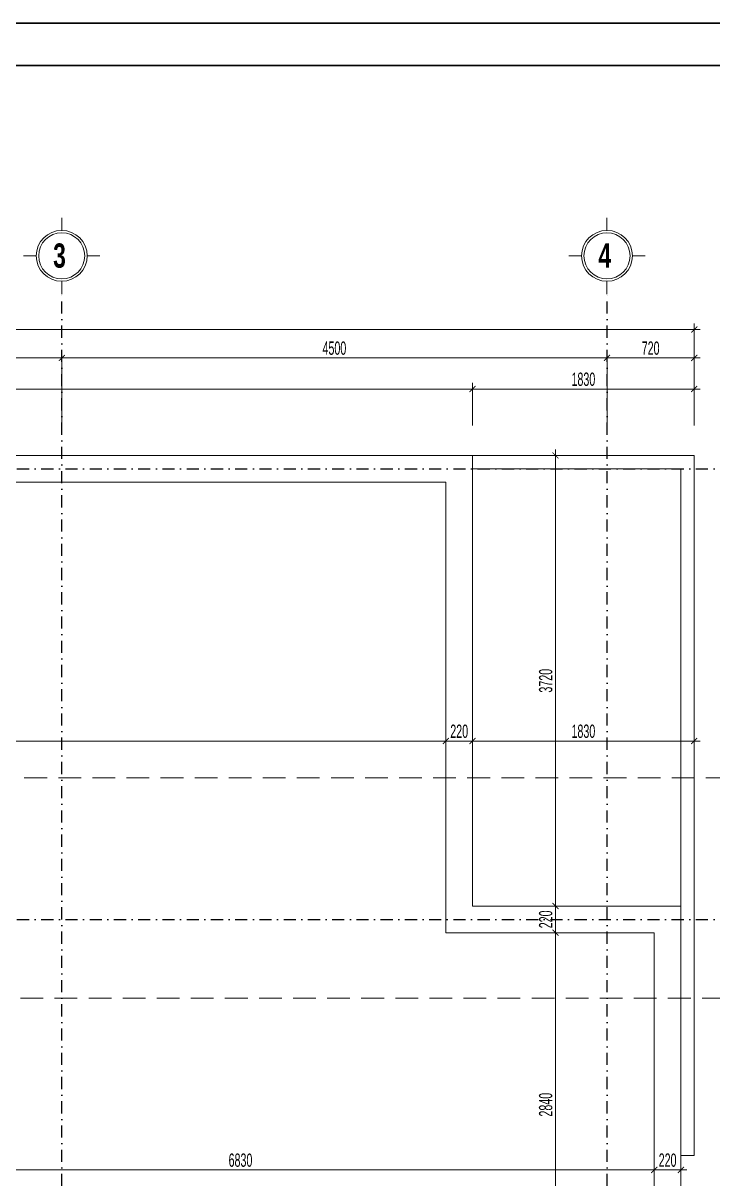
# Model space of a CAD drawing. Header units: inches. Extents: x 274208 to 641690, y -81912 to 129129.
# Drawn here: x 479443 to 485136, y 94525 to 104067 of the extents above; entities that cross this region are included whole.
import ezdxf

# ---------------------------------------------------------------- set-up
doc = ezdxf.new("R2010")
doc.units = ezdxf.units.IN
doc.header["$MEASUREMENT"] = 0
doc.header["$PDMODE"] = 3
doc.linetypes.add('$1$HIDDEN', pattern=[0.375, 0.25, -0.125])
doc.linetypes.add('DASHDOT', pattern=[1, 0.5, -0.25, 0, -0.25])
for name, color, linetype, lineweight in [('02.Thay', 145, 'Continuous', 20), ('03.Manh', 251, 'Continuous', 13), ('05.Text', 253, 'Continuous', 18), ('08.Dim', 156, 'Continuous', 15), ('11.Khung bo', 32, 'Continuous', 50), ('12.Khung', 36, 'Continuous', 25), ('NN_KI HIEU', 22, 'Continuous', 18)]:
    doc.layers.add(name, color=color, linetype=linetype, lineweight=lineweight)
doc.layers.add('Tpl_Bound', color=1, linetype='Continuous', plot=False)
doc.layers.add('TRUC', color=250, linetype='DASHDOT')
doc.styles.add('AVANTHB', font='')
doc.styles.add('TT5_Text Dim', font='hoatbif.shx', dxfattribs={"width": 0.6})
doc.styles.get('AVANTHB').set_extended_font_data('.VnAvantH', bold=True)
doc.dimstyles.new('TT5_Dim 1-50', dxfattribs={"dimscale": 50, "dimtxt": 2.2, "dimasz": 1, "dimexe": 1, "dimexo": 0.5, "dimgap": 0.5, "dimtad": 1, "dimdec": 0, "dimzin": 0, "dimdsep": 46, "dimtxsty": 'TT5_Text Dim', "dimblk": 'ARCHTICK', "dimcen": 0, "dimdle": 1, "dimclrd": 256, "dimclre": 256, "dimclrt": 1, "dimadec": 0, "dimazin": 0, "dimtfac": 0.015, "dimtdec": 0, "dimtix": 1, "dimtmove": 2, "dimatfit": 3, "dimldrblk": 'DOT', "dimfxl": 1, "dimtolj": 1, "dimtzin": 0, "dimlwd": -1, "dimlwe": -1, "dimarcsym": 1})

# ---------------------------------------------------------------- blocks, each defined once
blk = doc.blocks.new('100')
at = {"layer": '11.Khung bo', "const_width": 26.7}
blk.add_lwpolyline([(1860913, -945240), (1860913, -916940), (1896063, -916940), (1896063, -945240)], close=True, dxfattribs=at)
at = {"layer": '12.Khung', "color": 1}
blk.add_lwpolyline([(1901579, -945940), (1901579, -916240), (1859580, -916240), (1859580, -945940)], close=True, dxfattribs=at)
blk = doc.blocks.new('DANHTRUC')
for p, q in [((980383, -947347), (980383, -947137)), ((979963, -947767), (979753, -947767)), ((980803, -947767), (981013, -947767)), ((980383, -948187), (980383, -948397))]:
    blk.add_line(p, q)
for radius in [420, 380]:
    blk.add_circle((980383, -947767), radius)
blk = doc.blocks.new('_ARCHTICK')
at = {"color": 0, "linetype": 'ByBlock', "const_width": 0.15}
blk.add_lwpolyline([(-0.5, -0.5), (0.5, 0.5)], dxfattribs=at)
blk = doc.blocks.new('*D181')
at = {"layer": '08.Dim', "transparency": 16777216}
for p, q in [((472822, 101045.9), (483202, 101045.9)), ((472872, 100745.8), (472872, 101095.9)), ((483152, 100745.8), (483152, 101095.9))]:
    blk.add_line(p, q, dxfattribs=at)
at = {"layer": 'Defpoints', "color": 0, "transparency": 16777216}
for p in [(483152, 101045.9), (472872, 100720.8), (483152, 100720.8)]:
    blk.add_point(p, dxfattribs=at)
at = {"layer": '08.Dim', "transparency": 16777216, "xscale": 50, "yscale": 50, "zscale": 50, "rotation": 180}
blk.add_blockref('_ARCHTICK', (472872, 101045.9), dxfattribs=at)
at = {"layer": '08.Dim', "transparency": 16777216, "xscale": 50, "yscale": 50, "zscale": 50}
blk.add_blockref('_ARCHTICK', (483152, 101045.9), dxfattribs=at)
at = {"layer": '08.Dim', "color": 1, "transparency": 16777216, "insert": (478012, 101125.9), "char_height": 110, "attachment_point": 5, "style": 'TT5_Text Dim'}
blk.add_mtext('\\A1;10280', dxfattribs=at)
blk = doc.blocks.new('_DOT')
at = {"color": 1, "linetype": 'ByBlock'}
blk.add_line((-0.5, 0), (-1, 0), dxfattribs=at)
at = {"color": 1, "linetype": 'ByBlock', "const_width": 0.5}
blk.add_lwpolyline([(-0.25, 0, 1), (0.25, 0, 1)], format="xyb", close=True, dxfattribs=at)
blk = doc.blocks.new('*D182')
at = {"layer": '08.Dim', "transparency": 16777216}
for p, q in [((483102, 101045.9), (485032, 101045.9)), ((483152, 100745.8), (483152, 101095.9)), ((484982, 100745.8), (484982, 101095.9))]:
    blk.add_line(p, q, dxfattribs=at)
at = {"layer": 'Defpoints', "color": 0, "transparency": 16777216}
for p in [(484982, 101045.9), (483152, 100720.8), (484982, 100720.8)]:
    blk.add_point(p, dxfattribs=at)
at = {"layer": '08.Dim', "transparency": 16777216, "xscale": 50, "yscale": 50, "zscale": 50, "rotation": 180}
blk.add_blockref('_ARCHTICK', (483152, 101045.9), dxfattribs=at)
at = {"layer": '08.Dim', "transparency": 16777216, "xscale": 50, "yscale": 50, "zscale": 50}
blk.add_blockref('_ARCHTICK', (484982, 101045.9), dxfattribs=at)
at = {"layer": '08.Dim', "color": 1, "transparency": 16777216, "insert": (484067, 101125.9), "char_height": 110, "attachment_point": 5, "style": 'TT5_Text Dim'}
blk.add_mtext('\\A1;1830', dxfattribs=at)
blk = doc.blocks.new('*D185')
at = {"layer": '08.Dim', "transparency": 16777216}
for p, q in [((476742, 100745.8), (476742, 101352.6)), ((479762, 100745.8), (479762, 101352.6)), ((476692, 101302.6), (479812, 101302.6))]:
    blk.add_line(p, q, dxfattribs=at)
at = {"layer": 'Defpoints', "color": 0, "transparency": 16777216}
for p in [(479762, 101302.6), (476742, 100720.8), (479762, 100720.8)]:
    blk.add_point(p, dxfattribs=at)
at = {"layer": '08.Dim', "transparency": 16777216, "xscale": 50, "yscale": 50, "zscale": 50, "rotation": 180}
blk.add_blockref('_ARCHTICK', (476742, 101302.6), dxfattribs=at)
at = {"layer": '08.Dim', "transparency": 16777216, "xscale": 50, "yscale": 50, "zscale": 50}
blk.add_blockref('_ARCHTICK', (479762, 101302.6), dxfattribs=at)
at = {"layer": '08.Dim', "color": 1, "transparency": 16777216, "insert": (478252, 101382.6), "char_height": 110, "attachment_point": 5, "style": 'TT5_Text Dim'}
blk.add_mtext('\\A1;3020', dxfattribs=at)
blk = doc.blocks.new('*D186')
at = {"layer": '08.Dim', "transparency": 16777216}
for p, q in [((479762, 100745.8), (479762, 101352.6)), ((484262, 100745.8), (484262, 101352.6)), ((479712, 101302.6), (484312, 101302.6))]:
    blk.add_line(p, q, dxfattribs=at)
at = {"layer": 'Defpoints', "color": 0, "transparency": 16777216}
for p in [(484262, 101302.6), (479762, 100720.8), (484262, 100720.8)]:
    blk.add_point(p, dxfattribs=at)
at = {"layer": '08.Dim', "transparency": 16777216, "xscale": 50, "yscale": 50, "zscale": 50, "rotation": 180}
blk.add_blockref('_ARCHTICK', (479762, 101302.6), dxfattribs=at)
at = {"layer": '08.Dim', "transparency": 16777216, "xscale": 50, "yscale": 50, "zscale": 50}
blk.add_blockref('_ARCHTICK', (484262, 101302.6), dxfattribs=at)
at = {"layer": '08.Dim', "color": 1, "transparency": 16777216, "insert": (482012, 101382.6), "char_height": 110, "attachment_point": 5, "style": 'TT5_Text Dim'}
blk.add_mtext('\\A1;4500', dxfattribs=at)
blk = doc.blocks.new('*D187')
at = {"layer": '08.Dim', "transparency": 16777216}
for p, q in [((484262, 100745.8), (484262, 101352.6)), ((484982, 100745.8), (484982, 101352.6)), ((484212, 101302.6), (485032, 101302.6))]:
    blk.add_line(p, q, dxfattribs=at)
at = {"layer": 'Defpoints', "color": 0, "transparency": 16777216}
for p in [(484982, 101302.6), (484262, 100720.8), (484982, 100720.8)]:
    blk.add_point(p, dxfattribs=at)
at = {"layer": '08.Dim', "transparency": 16777216, "xscale": 50, "yscale": 50, "zscale": 50, "rotation": 180}
blk.add_blockref('_ARCHTICK', (484262, 101302.6), dxfattribs=at)
at = {"layer": '08.Dim', "transparency": 16777216, "xscale": 50, "yscale": 50, "zscale": 50}
blk.add_blockref('_ARCHTICK', (484982, 101302.6), dxfattribs=at)
at = {"layer": '08.Dim', "color": 1, "transparency": 16777216, "insert": (484622, 101382.6), "char_height": 110, "attachment_point": 5, "style": 'TT5_Text Dim'}
blk.add_mtext('\\A1;720', dxfattribs=at)
blk = doc.blocks.new('*D188')
at = {"layer": '08.Dim', "transparency": 16777216}
for p, q in [((472822, 101537.6), (485032, 101537.6)), ((472872, 100745.8), (472872, 101587.6)), ((484982, 100745.8), (484982, 101587.6))]:
    blk.add_line(p, q, dxfattribs=at)
at = {"layer": 'Defpoints', "color": 0, "transparency": 16777216}
for p in [(484982, 101537.6), (472872, 100720.8), (484982, 100720.8)]:
    blk.add_point(p, dxfattribs=at)
at = {"layer": '08.Dim', "transparency": 16777216, "xscale": 50, "yscale": 50, "zscale": 50, "rotation": 180}
blk.add_blockref('_ARCHTICK', (472872, 101537.6), dxfattribs=at)
at = {"layer": '08.Dim', "transparency": 16777216, "xscale": 50, "yscale": 50, "zscale": 50}
blk.add_blockref('_ARCHTICK', (484982, 101537.6), dxfattribs=at)
at = {"layer": '08.Dim', "color": 1, "transparency": 16777216, "insert": (478927, 101617.6), "char_height": 110, "attachment_point": 5, "style": 'TT5_Text Dim'}
blk.add_mtext('\\A1;12110', dxfattribs=at)
blk = doc.blocks.new('*D198')
at = {"layer": '08.Dim', "transparency": 16777216}
for p, q in [((473092, 98446), (473092, 98089.9)), ((482932, 98446), (482932, 98089.9)), ((473042, 98139.9), (482982, 98139.9))]:
    blk.add_line(p, q, dxfattribs=at)
at = {"layer": 'Defpoints', "color": 0, "transparency": 16777216}
for p in [(473092, 98471), (482932, 98471), (482932, 98139.9)]:
    blk.add_point(p, dxfattribs=at)
at = {"layer": '08.Dim', "transparency": 16777216, "xscale": 50, "yscale": 50, "zscale": 50, "rotation": 180}
blk.add_blockref('_ARCHTICK', (473092, 98139.9), dxfattribs=at)
at = {"layer": '08.Dim', "transparency": 16777216, "xscale": 50, "yscale": 50, "zscale": 50}
blk.add_blockref('_ARCHTICK', (482932, 98139.9), dxfattribs=at)
at = {"layer": '08.Dim', "color": 1, "transparency": 16777216, "insert": (477051.5, 98219.9), "char_height": 110, "attachment_point": 5, "style": 'TT5_Text Dim'}
blk.add_mtext('\\A1;9840', dxfattribs=at)
blk = doc.blocks.new('*D199')
at = {"layer": '08.Dim', "transparency": 16777216}
for p, q in [((482932, 98446), (482932, 98089.9)), ((483152, 98446), (483152, 98089.9)), ((482882, 98139.9), (483202, 98139.9))]:
    blk.add_line(p, q, dxfattribs=at)
at = {"layer": 'Defpoints', "color": 0, "transparency": 16777216}
for p in [(482932, 98471), (483152, 98471), (483152, 98139.9)]:
    blk.add_point(p, dxfattribs=at)
at = {"layer": '08.Dim', "transparency": 16777216, "xscale": 50, "yscale": 50, "zscale": 50, "rotation": 180}
blk.add_blockref('_ARCHTICK', (482932, 98139.9), dxfattribs=at)
at = {"layer": '08.Dim', "transparency": 16777216, "xscale": 50, "yscale": 50, "zscale": 50}
blk.add_blockref('_ARCHTICK', (483152, 98139.9), dxfattribs=at)
at = {"layer": '08.Dim', "color": 1, "transparency": 16777216, "insert": (483042, 98219.9), "char_height": 110, "attachment_point": 5, "style": 'TT5_Text Dim'}
blk.add_mtext('\\A1;220', dxfattribs=at)
blk = doc.blocks.new('*D200')
at = {"layer": '08.Dim', "transparency": 16777216}
for p, q in [((483152, 98446), (483152, 98089.9)), ((484982, 98446), (484982, 98089.9)), ((483102, 98139.9), (485032, 98139.9))]:
    blk.add_line(p, q, dxfattribs=at)
at = {"layer": 'Defpoints', "color": 0, "transparency": 16777216}
for p in [(483152, 98471), (484982, 98471), (484982, 98139.9)]:
    blk.add_point(p, dxfattribs=at)
at = {"layer": '08.Dim', "transparency": 16777216, "xscale": 50, "yscale": 50, "zscale": 50, "rotation": 180}
blk.add_blockref('_ARCHTICK', (483152, 98139.9), dxfattribs=at)
at = {"layer": '08.Dim', "transparency": 16777216, "xscale": 50, "yscale": 50, "zscale": 50}
blk.add_blockref('_ARCHTICK', (484982, 98139.9), dxfattribs=at)
at = {"layer": '08.Dim', "color": 1, "transparency": 16777216, "insert": (484067, 98219.9), "char_height": 110, "attachment_point": 5, "style": 'TT5_Text Dim'}
blk.add_mtext('\\A1;1830', dxfattribs=at)
blk = doc.blocks.new('*D201')
at = {"layer": '08.Dim', "transparency": 16777216}
for p, q in [((483465.9, 100497.6), (483886.3, 100497.6)), ((483836.3, 100547.6), (483836.3, 96727.6)), ((483465.9, 96777.6), (483886.3, 96777.6))]:
    blk.add_line(p, q, dxfattribs=at)
at = {"layer": 'Defpoints', "color": 0, "transparency": 16777216}
for p in [(483440.9, 100497.6), (483440.9, 96777.6), (483836.3, 96777.6)]:
    blk.add_point(p, dxfattribs=at)
at = {"layer": '08.Dim', "transparency": 16777216, "xscale": 50, "yscale": 50, "zscale": 50}
for p, rotation in [((483836.3, 100497.6), 90), ((483836.3, 96777.6), 270)]:
    blk.add_blockref('_ARCHTICK', p, dxfattribs=dict(at, rotation=rotation))
at = {"layer": '08.Dim', "color": 1, "transparency": 16777216, "insert": (483756.3, 98637.6), "char_height": 110, "attachment_point": 5, "rotation": 90, "style": 'TT5_Text Dim'}
blk.add_mtext('\\A1;3720', dxfattribs=at)
blk = doc.blocks.new('*D202')
at = {"layer": '08.Dim', "transparency": 16777216}
for p, q in [((483465.9, 96777.6), (483886.3, 96777.6)), ((483836.3, 96827.6), (483836.3, 96507.6)), ((483465.9, 96557.6), (483886.3, 96557.6))]:
    blk.add_line(p, q, dxfattribs=at)
at = {"layer": 'Defpoints', "color": 0, "transparency": 16777216}
for p in [(483440.9, 96777.6), (483440.9, 96557.6), (483836.3, 96557.6)]:
    blk.add_point(p, dxfattribs=at)
at = {"layer": '08.Dim', "transparency": 16777216, "xscale": 50, "yscale": 50, "zscale": 50}
for p, rotation in [((483836.3, 96777.6), 90), ((483836.3, 96557.6), 270)]:
    blk.add_blockref('_ARCHTICK', p, dxfattribs=dict(at, rotation=rotation))
at = {"layer": '08.Dim', "color": 1, "transparency": 16777216, "insert": (483756.3, 96667.6), "char_height": 110, "attachment_point": 5, "rotation": 90, "style": 'TT5_Text Dim'}
blk.add_mtext('\\A1;220', dxfattribs=at)
blk = doc.blocks.new('*D203')
at = {"layer": '08.Dim', "transparency": 16777216}
for p, q in [((483836.3, 96607.6), (483836.3, 93667.6)), ((483465.9, 96557.6), (483886.3, 96557.6)), ((483465.9, 93717.6), (483886.3, 93717.6))]:
    blk.add_line(p, q, dxfattribs=at)
at = {"layer": 'Defpoints', "color": 0, "transparency": 16777216}
for p in [(483440.9, 96557.6), (483440.9, 93717.6), (483836.3, 93717.6)]:
    blk.add_point(p, dxfattribs=at)
at = {"layer": '08.Dim', "transparency": 16777216, "xscale": 50, "yscale": 50, "zscale": 50}
for p, rotation in [((483836.3, 96557.6), 90), ((483836.3, 93717.6), 270)]:
    blk.add_blockref('_ARCHTICK', p, dxfattribs=dict(at, rotation=rotation))
at = {"layer": '08.Dim', "color": 1, "transparency": 16777216, "insert": (483756.3, 95137.6), "char_height": 110, "attachment_point": 5, "rotation": 90, "style": 'TT5_Text Dim'}
blk.add_mtext('\\A1;2840', dxfattribs=at)
blk = doc.blocks.new('*D1323')
at = {"layer": '08.Dim', "transparency": 16777216}
for p, q in [((477822, 94858.6), (477822, 94549)), ((484652, 94858.6), (484652, 94549)), ((477772, 94599), (484702, 94599))]:
    blk.add_line(p, q, dxfattribs=at)
at = {"layer": 'Defpoints', "color": 0, "transparency": 16777216}
for p in [(477822, 94883.6), (484652, 94883.6), (484652, 94599)]:
    blk.add_point(p, dxfattribs=at)
at = {"layer": '08.Dim', "transparency": 16777216, "xscale": 50, "yscale": 50, "zscale": 50, "rotation": 180}
blk.add_blockref('_ARCHTICK', (477822, 94599), dxfattribs=at)
at = {"layer": '08.Dim', "transparency": 16777216, "xscale": 50, "yscale": 50, "zscale": 50}
blk.add_blockref('_ARCHTICK', (484652, 94599), dxfattribs=at)
at = {"layer": '08.Dim', "color": 1, "transparency": 16777216, "insert": (481237, 94679), "char_height": 110, "attachment_point": 5, "style": 'TT5_Text Dim'}
blk.add_mtext('\\A1;6830', dxfattribs=at)
blk = doc.blocks.new('*D1324')
at = {"layer": '08.Dim', "transparency": 16777216}
for p, q in [((484652, 94858.6), (484652, 94549)), ((484872, 94858.6), (484872, 94549)), ((484602, 94599), (484922, 94599))]:
    blk.add_line(p, q, dxfattribs=at)
at = {"layer": 'Defpoints', "color": 0, "transparency": 16777216}
for p in [(484652, 94883.6), (484872, 94883.6), (484872, 94599)]:
    blk.add_point(p, dxfattribs=at)
at = {"layer": '08.Dim', "transparency": 16777216, "xscale": 50, "yscale": 50, "zscale": 50, "rotation": 180}
blk.add_blockref('_ARCHTICK', (484652, 94599), dxfattribs=at)
at = {"layer": '08.Dim', "transparency": 16777216, "xscale": 50, "yscale": 50, "zscale": 50}
blk.add_blockref('_ARCHTICK', (484872, 94599), dxfattribs=at)
at = {"layer": '08.Dim', "color": 1, "transparency": 16777216, "insert": (484762, 94679), "char_height": 110, "attachment_point": 5, "style": 'TT5_Text Dim'}
blk.add_mtext('\\A1;220', dxfattribs=at)

msp = doc.modelspace()

# ---------------------------------------------------------------- linework, layer by layer
at = {"layer": '02.Thay'}
for points in [[(472872, 93717.6), (472872, 100497.6), (483152, 100497.6), (483152, 96777.6), (484872, 96777.6), (484872, 93717.6)], [(473092, 93717.6), (473092, 100277.6), (482932, 100277.6), (482932, 96557.6), (484652, 96557.6), (484652, 93717.6)]]:
    msp.add_lwpolyline(points, dxfattribs=at)
at = {"layer": '03.Manh'}
for points in [[(484872, 94717.6), (484982, 94717.6), (484982, 100497.6), (483152, 100497.6)], [(484872, 96777.6), (484872, 100387.6), (483152, 100387.6)]]:
    msp.add_lwpolyline(points, dxfattribs=at)
at = {"layer": 'NN_KI HIEU', "linetype": '$1$HIDDEN', "ltscale": 750}
for points in [[(470452.9, 97834.6), (486731.9, 97834.6)], [(470421.5, 96016.5), (486721.2, 96016.5)]]:
    msp.add_lwpolyline(points, dxfattribs=at)
at = {"layer": 'Tpl_Bound', "color": 1}
msp.add_lwpolyline([(469120.9, 89216.7), (469120.9, 104066.6), (490120.8, 104066.6), (490120.8, 89216.7)], close=True, dxfattribs=at)
at = {"layer": 'TRUC', "ltscale": 200}
for p, q in [((479762, 92064.6), (479762, 101862.1)), ((484262, 92064.6), (484262, 101862.1)), ((469787.6, 100387.6), (487362.4, 100387.6)), ((469787.6, 96667.6), (487362.4, 96667.6))]:
    msp.add_line(p, q, dxfattribs=at)

# ---------------------------------------------------------------- block references
at = {"layer": '05.Text', "xscale": 0.5, "yscale": 0.5, "zscale": 0.5}
for name, p in [('100', (-460668.9, 562186.6)), ('DANHTRUC', (-10429.7, 576028.7)), ('DANHTRUC', (-5929.7, 576028.7))]:
    msp.add_blockref(name, p, dxfattribs=at)

# ---------------------------------------------------------------- texts
at = {"layer": '05.Text', "style": 'AVANTHB', "width": 0.7}
for s, p in [('3', (479691.2, 102047.8)), ('4', (484191.2, 102047.8))]:
    msp.add_text(s, height=200, dxfattribs=at).set_placement(p)

# ---------------------------------------------------------------- dimensions: what is measured, and where the dimension line sits
at = {"layer": '08.Dim'}
for base, p1, p2, picture, middle in [((484982, 101537.6), (472872, 100720.8), (484982, 100720.8), '*D188', (478927, 101617.6)), ((479762, 101302.6), (476742, 100720.8), (479762, 100720.8), '*D185', (478252, 101382.6)), ((484262, 101302.6), (479762, 100720.8), (484262, 100720.8), '*D186', (482012, 101382.6)), ((484982, 101302.6), (484262, 100720.8), (484982, 100720.8), '*D187', (484622, 101382.6)), ((483152, 101045.9), (472872, 100720.8), (483152, 100720.8), '*D181', (478012, 101125.9)), ((484982, 101045.9), (483152, 100720.8), (484982, 100720.8), '*D182', (484067, 101125.9)), ((483152, 98139.9), (482932, 98471), (483152, 98471), '*D199', (483042, 98219.9)), ((484982, 98139.9), (483152, 98471), (484982, 98471), '*D200', (484067, 98219.9)), ((484652, 94599), (477822, 94883.6), (484652, 94883.6), '*D1323', (481237, 94679)), ((484872, 94599), (484652, 94883.6), (484872, 94883.6), '*D1324', (484762, 94679))]:
    dim = msp.add_linear_dim(base=base, p1=p1, p2=p2, dimstyle='TT5_Dim 1-50', dxfattribs=at)
    dim.commit()
    dim.dimension.update_dxf_attribs({"geometry": picture, "text_midpoint": middle})
for base, p1, p2, picture, middle in [((483836.3, 96777.6), (483440.9, 100497.6), (483440.9, 96777.6), '*D201', (483756.3, 98637.6)), ((483836.3, 96557.6), (483440.9, 96777.6), (483440.9, 96557.6), '*D202', (483756.3, 96667.6)), ((483836.3, 93717.6), (483440.9, 96557.6), (483440.9, 93717.6), '*D203', (483756.3, 95137.6))]:
    dim = msp.add_linear_dim(base=base, p1=p1, p2=p2, angle=90, dimstyle='TT5_Dim 1-50', dxfattribs=at)
    dim.commit()
    dim.dimension.update_dxf_attribs({"geometry": picture, "text_midpoint": middle})
dim = msp.add_linear_dim(base=(482932, 98139.9), p1=(473092, 98471), p2=(482932, 98471), dimstyle='TT5_Dim 1-50', dxfattribs=at)
dim.commit()
dim.dimension.update_dxf_attribs({"geometry": '*D198', "text_midpoint": (477051.5, 98219.9), "dimtype": 160})

doc.saveas('drawing.dxf')
